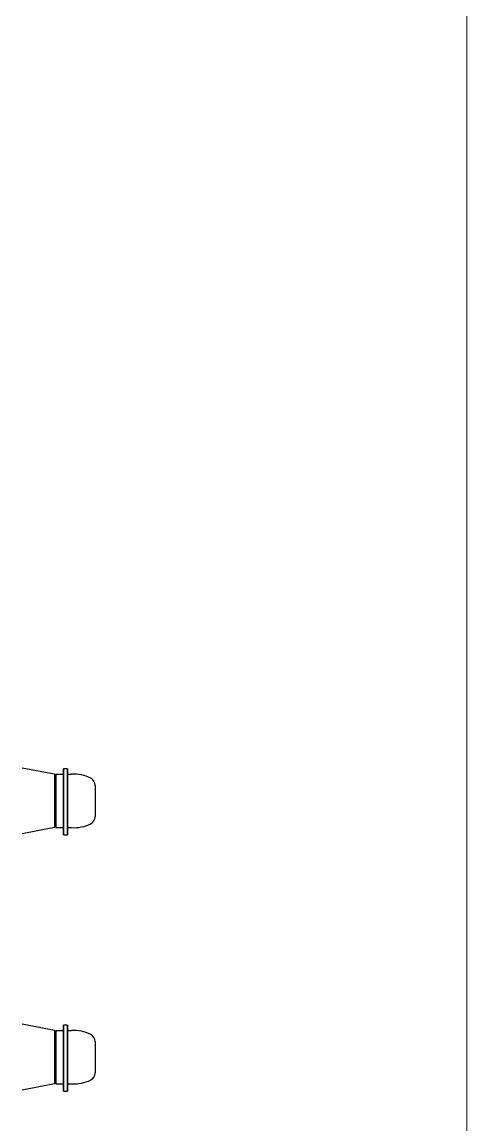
# Model space of a CAD drawing. Extents: x -2012 to 34975, y -1043 to 8321.
# Drawn here: x 16808.16 to 16824.84, y 2954.83 to 2996.16 of the extents above; entities that cross this region are included whole.
import ezdxf

# ---------------------------------------------------------------- set-up
doc = ezdxf.new("R2010")
doc.units = 0
doc.header["$LTSCALE"] = 25
doc.linetypes.add('HIDDEN', pattern=[0.375, 0.25, -0.125])
doc.layers.add('06D', color=9, linetype='Continuous', lineweight=9)
doc.layers.add('10', color=9, linetype='Continuous', lineweight=9)

# ---------------------------------------------------------------- blocks, each defined once
blk = doc.blocks.new('ciftkanatdograma_pr2')
at = {"layer": '06D', "lineweight": 25, "ltscale": 0.5}
for p, q in [((-81.136, -8.536), (-81.37, -7.32)), ((-79.136, -8.536), (-78.903, -7.32)), ((-71.532, -8.536), (-71.765, -7.32)), ((-69.532, -8.536), (-69.298, -7.32)), ((-79.136, -8.536), (-81.136, -8.536)), ((-81.136, -8.584), (-81.136, -8.88)), ((-79.136, -8.584), (-81.136, -8.584)), ((-81.136, -8.584, 0), (-81.136, -8.88, 0)), ((-79.136, -8.584, 0), (-81.136, -8.584, 0)), ((-79.136, -8.584), (-79.136, -8.88)), ((-79.136, -8.584, 0), (-79.136, -8.88, 0)), ((-69.532, -8.536), (-71.532, -8.536)), ((-71.532, -8.584), (-71.532, -8.88)), ((-69.532, -8.584), (-71.532, -8.584)), ((-71.532, -8.584, 0), (-71.532, -8.88, 0)), ((-69.532, -8.584, 0), (-71.532, -8.584, 0)), ((-69.532, -8.584), (-69.532, -8.88)), ((-69.532, -8.584, 0), (-69.532, -8.88, 0)), ((-81.407, -8.88), (-78.93, -8.88)), ((-81.407, -8.88, 0), (-78.93, -8.88, 0)), ((-78.93, -9.03), (-81.407, -9.03)), ((-78.93, -9.03, 0), (-81.407, -9.03, 0)), ((-81.136, -9.03), (-81.136, -9.173)), ((-81.136, -9.03, 0), (-81.136, -9.173, 0)), ((-79.136, -9.03), (-79.136, -9.173)), ((-79.136, -9.03, 0), (-79.136, -9.173, 0)), ((-71.803, -8.88), (-69.325, -8.88)), ((-71.803, -8.88, 0), (-69.325, -8.88, 0)), ((-69.325, -9.03), (-71.803, -9.03)), ((-69.325, -9.03, 0), (-71.803, -9.03, 0)), ((-71.532, -9.03), (-71.532, -9.173)), ((-71.532, -9.03, 0), (-71.532, -9.173, 0)), ((-69.532, -9.03), (-69.532, -9.173)), ((-69.532, -9.03, 0), (-69.532, -9.173, 0)), ((-79.55, -10.061, 0), (-80.722, -10.061, 0)), ((-69.946, -10.061, 0), (-71.118, -10.061, 0))]:
    blk.add_line(p, q, dxfattribs=at)
at = {"layer": '06D', "lineweight": 25, "ltscale": 0.5, "elevation": 0}
for points in [[(-78.93, -8.88), (-81.407, -8.88), (-81.407, -9.03), (-78.93, -9.03)], [(-69.325, -8.88), (-71.803, -8.88), (-71.803, -9.03), (-69.325, -9.03)]]:
    blk.add_lwpolyline(points, close=True, dxfattribs=at)
at = {"layer": '06D'}
blk.add_lwpolyline([(-1.997, -22), (-1.997, -24), (-148, -24), (-148, -22)], dxfattribs=at)
at = {"layer": '06D', "lineweight": 25, "ltscale": 0.5}
for centre, radius, start, end in [((-79.743, -9.268, 0), 1.396, 176.0974, 206.7398), ((-80.529, -9.268, 0), 1.396, 333.2602, 3.9026), ((-70.139, -9.268, 0), 1.396, 176.0974, 206.7398), ((-70.925, -9.268, 0), 1.396, 333.2602, 3.9026), ((-80.722, -9.761, 0), 0.3, 206.7398, 270), ((-79.55, -9.761, 0), 0.3, 270, 333.2602), ((-71.118, -9.761, 0), 0.3, 206.7398, 270), ((-69.946, -9.761, 0), 0.3, 270, 333.2602)]:
    blk.add_arc(centre, radius, start, end, dxfattribs=at)

msp = doc.modelspace()

# ---------------------------------------------------------------- block references
at = {"layer": '10', "linetype": 'HIDDEN', "rotation": 90}
msp.add_blockref('ciftkanatdograma_pr2', (16800.838, 3037.5), dxfattribs=at)

doc.saveas('drawing.dxf')
